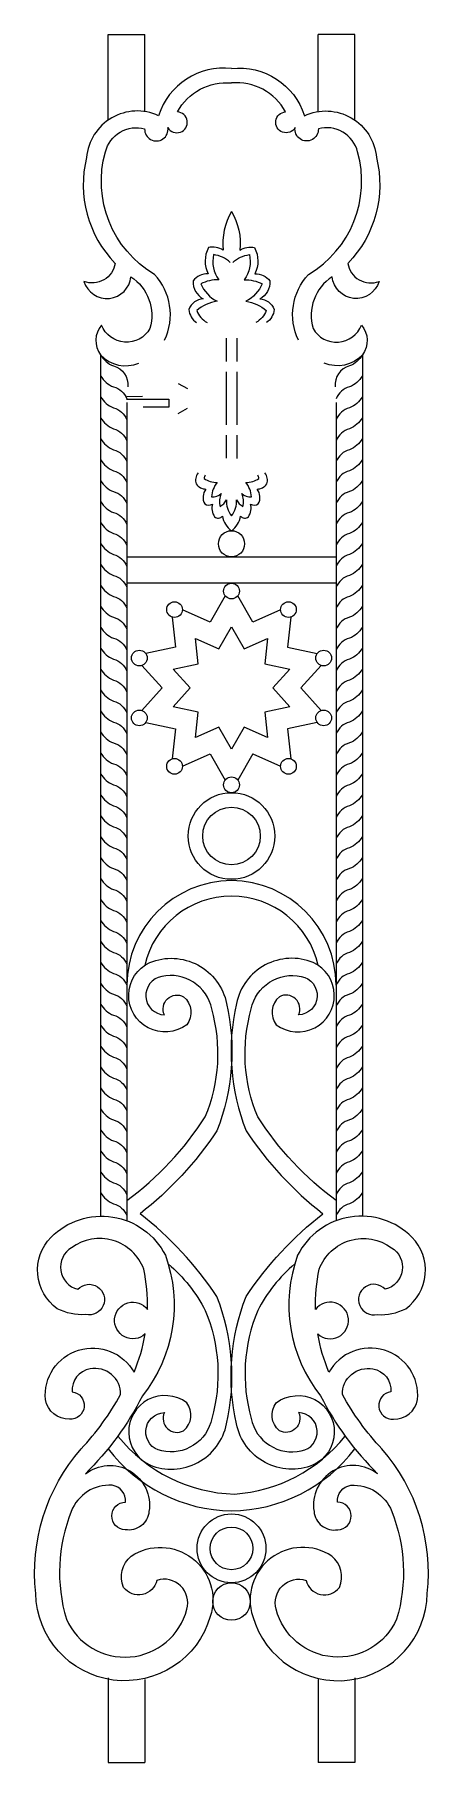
# Model space of a CAD drawing. Header units: metres. Extents: x 595 to 745, y 914 to 1574.
import ezdxf

# ---------------------------------------------------------------- set-up
doc = ezdxf.new("R2010")
doc.units = ezdxf.units.M
doc.layers.add('3', color=3, linetype='Continuous')
doc.layers.add('4', color=4, linetype='Continuous')

msp = doc.modelspace()

# ---------------------------------------------------------------- linework, layer by layer
at = {"layer": '3'}
for p, q in [((667.71, 1458.26), (667.71, 1449.41)), ((667.71, 1458.25), (667.71, 1449.41)), ((671.71, 1458.26), (671.71, 1449.41)), ((671.71, 1458.25), (671.71, 1449.41)), ((667.71, 1445.41), (667.71, 1425.24)), ((671.71, 1445.41), (671.71, 1425.24)), ((649.39, 1441.05), (652.92, 1439.09)), ((649.39, 1429.59), (652.92, 1431.56)), ((671.71, 1421.23), (671.71, 1412.39))]:
    msp.add_line(p, q, dxfattribs=at)
for points in [[(669.71, 1506.7, 0.16), (666.51, 1491.89, 0.22), (660.9, 1492.89, 0.24), (660.75, 1482.9, 0.25), (655.06, 1480.17, 0.3), (658.93, 1473.34, 0.31), (653.46, 1469.25, 0.24), (656.39, 1464.29, 0.24)], [(669.71, 1506.7, -0.16), (672.92, 1491.89, -0.22), (678.52, 1492.89, -0.24), (678.67, 1482.9, -0.25), (684.37, 1480.17, -0.3), (680.49, 1473.34, -0.31), (685.96, 1469.25, -0.24), (683.03, 1464.29, -0.24)], [(669.2, 1487.28), (669.2, 1487.28), (669.2, 1487.28, 0.15), (662.89, 1490.22, 0.22), (664.81, 1480.63), (664.81, 1480.63, 0.12), (657.96, 1479.08, 0.17), (664.19, 1472.4), (664.19, 1472.4, 0.15), (656.42, 1468.86, 0.18), (660.38, 1464.29, 0.18)], [(670.22, 1487.28), (670.22, 1487.28), (670.22, 1487.28, -0.15), (676.53, 1490.22, -0.22), (674.61, 1480.63), (674.61, 1480.63, -0.12), (681.47, 1479.08, -0.17), (675.23, 1472.4), (675.23, 1472.4, -0.15), (683, 1468.86, -0.18), (679.05, 1464.29, -0.18)], [(656.95, 1406.82, 0.25), (656.23, 1402.68, 0.26), (659.92, 1400.7, 0.3), (659.47, 1395.02, 0.29), (662.48, 1394.97, 0.25), (663.26, 1390.13, 0.45), (666.23, 1390.36, 0.18), (669.71, 1384.71, 0.18), (673.19, 1390.36, 0.45), (676.16, 1390.13, 0.25), (676.94, 1394.97, 0.29), (679.95, 1395.02, 0.3), (679.5, 1400.7, 0.26), (683.19, 1402.68, 0.25), (682.47, 1406.82)], [(659.68, 1406, 0.09), (659.21, 1404.76, 0.16), (664.26, 1403.23, 0.16), (662.1, 1397.74, 0.25), (665.79, 1399, 0.15), (665.34, 1393.95, 0.13), (667.77, 1396.57, 0.18), (669.71, 1390.47, 0.18), (671.65, 1396.57, 0.13), (674.08, 1393.95, 0.15), (673.63, 1399, 0.25), (677.33, 1397.74, 0.16), (675.16, 1403.23, 0.16), (680.21, 1404.76, 0.09), (679.74, 1406)]]:
    msp.add_lwpolyline(points, format="xyb", dxfattribs=at)
msp.add_lwpolyline([(667.71, 1421.23), (667.71, 1412.46)], dxfattribs=at)
at = {"layer": '4'}
for p, q in [((622.57, 1574.29), (636.57, 1574.29)), ((622.57, 1541.62), (622.57, 1574.29)), ((636.57, 1544.91), (636.57, 1574.29)), ((716.86, 1574.29), (702.86, 1574.29)), ((702.86, 1544.91), (702.86, 1574.29)), ((716.86, 1541.62), (716.86, 1574.29)), ((619.71, 1451.94), (619.71, 1122.85)), ((719.71, 1451.94), (719.71, 1122.85)), ((629.71, 1433.8), (629.71, 1121.11)), ((709.71, 1433.8), (709.71, 1121.11)), ((709.71, 1374.71), (629.71, 1374.71)), ((709.71, 1364.71), (629.71, 1364.71)), ((622.57, 946.61), (622.57, 914.29)), ((636.57, 946.03), (636.57, 914.29)), ((702.86, 946.03), (702.86, 914.29)), ((716.86, 946.61), (716.86, 914.29)), ((622.57, 914.29), (636.57, 914.29)), ((716.86, 914.29), (702.86, 914.29))]:
    msp.add_line(p, q, dxfattribs=at)
for points in [[(669.71, 1561.28, 0.36), (641.89, 1543.3, 0.52), (614.38, 1527.33, 0.26), (625.31, 1486.9, -0.47), (613.37, 1479.96, 0.82), (631.29, 1481.8, -0.33), (638.55, 1461.96, -0.63), (620.08, 1463.28, 0.35), (619.71, 1451.94, 0.32), (634.3, 1448.82)], [(669.71, 1561.28, -0.36), (697.54, 1543.3, -0.52), (725.05, 1527.33, -0.26), (714.11, 1486.9, 0.47), (726.06, 1479.96, -0.82), (708.14, 1481.8, 0.33), (700.87, 1461.96, 0.63), (719.34, 1463.28, -0.35), (719.71, 1451.94, -0.32), (705.13, 1448.82)], [(644.15, 1457.6, 0.31), (640.26, 1482.69, -0.34), (621.57, 1529.5, -0.42), (636.55, 1538.3, 1.1), (645.42, 1538.73, 1.67), (649.07, 1544.74, -0.3), (669.71, 1555.81, -0.3)], [(695.27, 1457.6, -0.31), (699.16, 1482.69, 0.34), (717.86, 1529.5, 0.42), (702.87, 1538.3, -1.1), (694, 1538.73, -1.67), (690.35, 1544.74, 0.3), (669.71, 1555.81, 0.3)], [(619.71, 1451.94, 0.16), (624.64, 1447.69, -0.37), (630.14, 1439.78, -0.24)], [(719.71, 1451.94, -0.32), (705.13, 1448.82, -0.32)], [(719.71, 1451.94, -0.16), (714.78, 1447.69, 0.37), (709.28, 1439.78, 0.24)], [(619.71, 1443.94, 0.16), (624.64, 1439.69, -0.25), (629.71, 1435.16, -0.24)], [(719.71, 1443.94, -0.16), (714.78, 1439.69, 0.25), (709.71, 1435.16, 0.24)], [(619.71, 1435.94, 0.16), (624.64, 1431.69, -0.25), (629.71, 1427.16, -0.24)], [(719.71, 1435.94, -0.16), (714.78, 1431.69, 0.25), (709.71, 1427.16, 0.24)], [(619.71, 1427.94, 0.16), (624.64, 1423.69, -0.25), (629.71, 1419.16, -0.24)], [(719.71, 1427.94, -0.16), (714.78, 1423.69, 0.25), (709.71, 1419.16, 0.24)], [(619.71, 1419.94, 0.16), (624.64, 1415.69, -0.25), (629.71, 1411.16, -0.24)], [(719.71, 1419.94, -0.16), (714.78, 1415.69, 0.25), (709.71, 1411.16, 0.24)], [(619.71, 1411.94, 0.16), (624.64, 1407.69, -0.25), (629.71, 1403.16, -0.24)], [(719.71, 1411.94, -0.16), (714.78, 1407.69, 0.25), (709.71, 1403.16, 0.24)], [(619.71, 1403.94, 0.16), (624.64, 1399.69, -0.25), (629.71, 1395.16, -0.24)], [(719.71, 1403.94, -0.16), (714.78, 1399.69, 0.25), (709.71, 1395.16, 0.24)], [(619.71, 1395.94, 0.16), (624.64, 1391.69, -0.25), (629.71, 1387.16, -0.24)], [(719.71, 1395.94, -0.16), (714.78, 1391.69, 0.25), (709.71, 1387.16, 0.24)], [(619.71, 1387.94, 0.16), (624.64, 1383.69, -0.25), (629.71, 1379.16, -0.24)], [(719.71, 1387.94, -0.16), (714.78, 1383.69, 0.25), (709.71, 1379.16, 0.24)], [(619.71, 1379.94, 0.16), (624.64, 1375.69, -0.25), (629.71, 1371.16, -0.24)], [(719.71, 1379.94, -0.16), (714.78, 1375.69, 0.25), (709.71, 1371.16, 0.24)], [(619.71, 1371.94, 0.16), (624.64, 1367.69, -0.25), (629.71, 1363.16, -0.24)], [(719.71, 1371.94, -0.16), (714.78, 1367.69, 0.25), (709.71, 1363.16, 0.24)], [(619.71, 1363.94, 0.16), (624.64, 1359.69, -0.25), (629.71, 1355.16, -0.24)], [(719.71, 1363.94, -0.16), (714.78, 1359.69, 0.25), (709.71, 1355.16, 0.24)], [(619.71, 1355.94, 0.16), (624.64, 1351.69, -0.25), (629.71, 1347.16, -0.24)], [(719.71, 1355.94, -0.16), (714.78, 1351.69, 0.25), (709.71, 1347.16, 0.24)], [(619.71, 1347.94, 0.16), (624.64, 1343.69, -0.25), (629.71, 1339.16, -0.24)], [(719.71, 1347.94, -0.16), (714.78, 1343.69, 0.25), (709.71, 1339.16, 0.24)], [(619.71, 1339.94, 0.16), (624.64, 1335.69, -0.25), (629.71, 1331.16, -0.24)], [(719.71, 1339.94, -0.16), (714.78, 1335.69, 0.25), (709.71, 1331.16, 0.24)], [(619.71, 1331.94, 0.16), (624.64, 1327.69, -0.25), (629.71, 1323.16, -0.24)], [(719.71, 1331.94, -0.16), (714.78, 1327.69, 0.25), (709.71, 1323.16, 0.24)], [(619.71, 1323.94, 0.16), (624.64, 1319.69, -0.25), (629.71, 1315.16, -0.24)], [(719.71, 1323.94, -0.16), (714.78, 1319.69, 0.25), (709.71, 1315.16, 0.24)], [(619.71, 1315.94, 0.16), (624.64, 1311.69, -0.25), (629.71, 1307.16, -0.24)], [(719.71, 1315.94, -0.16), (714.78, 1311.69, 0.25), (709.71, 1307.16, 0.24)], [(619.71, 1307.94, 0.16), (624.64, 1303.69, -0.25), (629.71, 1299.16, -0.24)], [(719.71, 1307.94, -0.16), (714.78, 1303.69, 0.25), (709.71, 1299.16, 0.24)], [(619.71, 1299.94, 0.16), (624.64, 1295.69, -0.25), (629.71, 1291.16, -0.24)], [(719.71, 1299.94, -0.16), (714.78, 1295.69, 0.25), (709.71, 1291.16, 0.24)], [(619.71, 1291.94, 0.16), (624.64, 1287.69, -0.25), (629.71, 1283.16, -0.24)], [(719.71, 1291.94, -0.16), (714.78, 1287.69, 0.25), (709.71, 1283.16, 0.24)], [(619.71, 1283.94, 0.16), (624.64, 1279.69, -0.25), (629.71, 1275.16, -0.24)], [(719.71, 1283.94, -0.16), (714.78, 1279.69, 0.25), (709.71, 1275.16, 0.24)], [(619.71, 1275.94, 0.16), (624.64, 1271.69, -0.25), (629.71, 1267.16, -0.24)], [(719.71, 1275.94, -0.16), (714.78, 1271.69, 0.25), (709.71, 1267.16, 0.24)], [(619.71, 1267.94, 0.16), (624.64, 1263.69, -0.25), (629.71, 1259.16, -0.24)], [(719.71, 1267.94, -0.16), (714.78, 1263.69, 0.25), (709.71, 1259.16, 0.24)], [(619.71, 1259.94, 0.16), (624.64, 1255.69, -0.25), (629.71, 1251.16, -0.24)], [(719.71, 1259.94, -0.16), (714.78, 1255.69, 0.25), (709.71, 1251.16, 0.24)], [(619.71, 1251.94, 0.16), (624.64, 1247.69, -0.25), (629.71, 1243.16, -0.24)], [(709.71, 1211.16, 0.41), (669.71, 1251.16, 0.41), (629.71, 1211.16)], [(719.71, 1251.94, -0.16), (714.78, 1247.69, 0.25), (709.71, 1243.16, 0.24)], [(619.71, 1243.94, 0.16), (624.64, 1239.69, -0.25), (629.71, 1235.16, -0.24)], [(702.85, 1218.75, 0.35), (669.71, 1245.16, 0.35), (636.57, 1218.75)], [(719.71, 1243.94, -0.16), (714.78, 1239.69, 0.25), (709.71, 1235.16, 0.24)], [(619.71, 1235.94, 0.16), (624.64, 1231.69, -0.25), (629.71, 1227.16, -0.24)], [(719.71, 1235.94, -0.16), (714.78, 1231.69, 0.25), (709.71, 1227.16, 0.24)], [(619.71, 1227.94, 0.16), (624.64, 1223.69, -0.25), (629.71, 1219.16, -0.24)], [(719.71, 1227.94, -0.16), (714.78, 1223.69, 0.25), (709.71, 1219.16, 0.24)], [(629.71, 1128.89, 0.09), (659.71, 1160.88, 0.17), (662.17, 1202.11, 0.42), (643.1, 1214.5, 0.9), (644.09, 1199.84, -0.72), (651.43, 1206.77, -0.41), (652.62, 1196.07, -1.11), (638.54, 1219.85, -0.47), (667.84, 1204.17, -0.15), (664.12, 1155.5, -0.08), (634.78, 1123.88)], [(709.71, 1128.89, -0.09), (679.71, 1160.88, -0.17), (677.26, 1202.11, -0.42), (696.32, 1214.5, -0.9), (695.33, 1199.84, 0.72), (688, 1206.77, 0.41), (686.81, 1196.07, 1.11), (700.88, 1219.85, 0.47), (671.59, 1204.17, 0.15), (675.3, 1155.5, 0.08), (704.64, 1123.88)], [(619.71, 1219.94, 0.16), (624.64, 1215.69, -0.25), (629.71, 1211.16, -0.24)], [(719.71, 1219.94, -0.16), (714.78, 1215.69, 0.25), (709.71, 1211.16, 0.24)], [(619.71, 1211.94, 0.16), (624.64, 1207.69, -0.25), (629.71, 1203.16, -0.24)], [(719.71, 1211.94, -0.16), (714.78, 1207.69, 0.25), (709.71, 1203.16, 0.24)], [(619.71, 1203.94, 0.16), (624.64, 1199.69, -0.25), (629.71, 1195.16, -0.24)], [(719.71, 1203.94, -0.16), (714.78, 1199.69, 0.25), (709.71, 1195.16, 0.24)], [(619.71, 1195.94, 0.16), (624.64, 1191.69, -0.25), (629.71, 1187.16, -0.24)], [(719.71, 1195.94, -0.16), (714.78, 1191.69, 0.25), (709.71, 1187.16, 0.24)], [(619.71, 1187.94, 0.16), (624.64, 1183.69, -0.25), (629.71, 1179.16, -0.24)], [(719.71, 1187.94, -0.16), (714.78, 1183.69, 0.25), (709.71, 1179.16, 0.24)], [(619.71, 1179.94, 0.16), (624.64, 1175.69, -0.25), (629.71, 1171.16, -0.24)], [(719.71, 1179.94, -0.16), (714.78, 1175.69, 0.25), (709.71, 1171.16, 0.24)], [(619.71, 1171.94, 0.16), (624.64, 1167.69, -0.25), (629.71, 1163.16, -0.24)], [(719.71, 1171.94, -0.16), (714.78, 1167.69, 0.25), (709.71, 1163.16, 0.24)], [(619.71, 1163.94, 0.16), (624.64, 1159.69, -0.25), (629.71, 1155.16, -0.24)], [(719.71, 1163.94, -0.16), (714.78, 1159.69, 0.25), (709.71, 1155.16, 0.24)], [(619.71, 1155.94, 0.16), (624.64, 1151.69, -0.25), (629.71, 1147.16, -0.24)], [(719.71, 1155.94, -0.16), (714.78, 1151.69, 0.25), (709.71, 1147.16, 0.24)], [(619.71, 1147.94, 0.16), (624.64, 1143.69, -0.25), (629.71, 1139.16, -0.24)], [(719.71, 1147.94, -0.16), (714.78, 1143.69, 0.25), (709.71, 1139.16, 0.24)], [(619.71, 1139.94, 0.16), (624.64, 1135.69, -0.25), (629.71, 1131.16, -0.24)], [(719.71, 1139.94, -0.16), (714.78, 1135.69, 0.25), (709.71, 1131.16, 0.24)], [(619.71, 1131.94, 0.16), (624.64, 1127.69, -0.25), (629.71, 1123.16, -0.24)], [(719.71, 1131.94, -0.16), (714.78, 1127.69, 0.25), (709.71, 1123.16, 0.24)], [(645.54, 1104.68, -0.1), (659.71, 1086.88, -0.17), (662.17, 1045.65, -0.42), (643.1, 1033.27, -0.9), (644.09, 1047.93, 0.72), (651.43, 1040.99, 0.41), (652.62, 1051.69, 1.11), (638.54, 1027.92, 0.47), (667.84, 1043.59, 0.15), (664.12, 1092.26, 0.08), (634.78, 1123.88)], [(693.88, 1104.68, 0.1), (679.71, 1086.88, 0.17), (677.26, 1045.65, 0.42), (696.32, 1033.27, 0.9), (695.33, 1047.93, -0.72), (688, 1040.99, -0.41), (686.81, 1051.69, -1.11), (700.88, 1027.92, -0.47), (671.59, 1043.59, -0.15), (675.3, 1092.26, -0.08), (704.64, 1123.88)], [(626.33, 1038.92, 0.22), (670.88, 1016.8, 0.21), (713.1, 1038.92)], [(622.6, 1034.06, 0.23), (669.71, 1010.36, 0.23), (716.83, 1034.06)]]:
    msp.add_lwpolyline(points, format="xyb", dxfattribs=at)
for points in [[(629.66, 1434.96), (645.76, 1434.96), (645.76, 1431.96), (636.03, 1431.96)], [(629.67, 1436.01), (635.69, 1436.19)], [(667.32, 1359.9), (661.53, 1349.9), (650.96, 1354.58)], [(688.46, 1354.58), (677.9, 1349.9), (672.11, 1359.9)], [(647.09, 1351.77), (648.28, 1340.27), (636.98, 1337.86)], [(692.33, 1351.77), (691.14, 1340.27), (702.44, 1337.86)], [(635.5, 1333.3), (643.22, 1324.71), (635.5, 1316.11)], [(703.92, 1333.3), (696.2, 1324.71), (703.92, 1316.11)], [(636.98, 1311.55), (648.28, 1309.14), (647.09, 1297.64)], [(702.44, 1311.55), (691.14, 1309.14), (692.33, 1297.64)], [(650.96, 1294.83), (661.53, 1299.51), (667.32, 1289.51)], [(677.9, 1299.51), (672.11, 1289.51)], [(677.9, 1299.51), (688.46, 1294.83)]]:
    msp.add_lwpolyline(points, dxfattribs=at)
msp.add_lwpolyline([(683.44, 1305.8), (674.57, 1309.74), (669.71, 1301.34), (664.85, 1309.74), (655.98, 1305.8), (656.98, 1315.46), (647.49, 1317.49), (653.98, 1324.71), (647.49, 1331.92), (656.98, 1333.95), (655.98, 1343.61), (664.85, 1339.67), (669.71, 1348.07), (674.57, 1339.67), (683.44, 1343.61), (682.44, 1333.95), (691.93, 1331.92), (685.45, 1324.71), (691.93, 1317.49), (682.44, 1315.46)], close=True, dxfattribs=at)
for points in [[(637.65, 1087.3, 0.06), (636.2, 1102.71, 0.5), (608.64, 1110.91, 0.67), (611.04, 1095.01, -1.75), (614.01, 1085.38, -0.14), (603.19, 1087.6, -0.46), (600.79, 1114.91, -0.51), (644.45, 1108.07, -0.26), (635.71, 1054.35, -0.08), (613.91, 1024.53, -0.68), (638.2, 1010.2, -0.44), (629.13, 1003.18, -0.99), (629.27, 1013.71, 0.4), (624.15, 1020.14, 0.33), (608.54, 1010.19, 0.17), (606.66, 969.04, 0.71), (652.66, 972.79, 0.6), (641.21, 983.84, -0.64), (628.53, 981.17, -0.34), (631.45, 993.14, -0.71), (661.61, 970.06, -0.86), (594.94, 978.83, -0.21), (612.3, 1034.03, 0.06), (627.37, 1054.79, 0.48), (615.71, 1064.61, 0.39), (608.85, 1055.86, -0.98), (607.86, 1045.43, -0.38), (598.66, 1052.88, -0.81), (632.48, 1063.31, 0.06), (636.75, 1077.95, -2.59)], [(701.78, 1087.3, -0.06), (703.22, 1102.71, -0.5), (730.78, 1110.91, -0.67), (728.39, 1095.01, 1.75), (725.41, 1085.38, 0.14), (736.23, 1087.6, 0.46), (738.63, 1114.91, 0.51), (694.97, 1108.07, 0.26), (703.71, 1054.35, 0.08), (725.51, 1024.53, 0.68), (701.22, 1010.2, 0.44), (710.29, 1003.18, 0.99), (710.15, 1013.71, -0.4), (715.27, 1020.14, -0.33), (730.88, 1010.19, -0.17), (732.76, 969.04, -0.71), (686.77, 972.79, -0.6), (698.21, 983.84, 0.64), (710.9, 981.17, 0.34), (707.97, 993.14, 0.71), (677.82, 970.06, 0.86), (744.48, 978.83, 0.21), (727.12, 1034.03, -0.06), (712.05, 1054.79, -0.48), (723.71, 1064.61, -0.39), (730.57, 1055.86, 0.98), (731.56, 1045.43, 0.38), (740.76, 1052.88, 0.81), (706.94, 1063.31, -0.06), (702.68, 1077.95, 2.59)]]:
    msp.add_lwpolyline(points, format="xyb", close=True, dxfattribs=at)
for centre, radius in [((669.71, 1379.78), 5), ((669.71, 1361.71), 3), ((647.96, 1354.64), 3), ((691.46, 1354.64), 3), ((634.52, 1336.14), 3), ((704.9, 1336.14), 3), ((634.52, 1313.27), 3), ((704.9, 1313.27), 3), ((647.96, 1294.77), 3), ((691.46, 1294.77), 3), ((669.71, 1287.71), 3), ((669.71, 1268.16), 16.54), ((669.71, 1268.16), 11), ((669.71, 996.06), 13.16), ((669.71, 996.06), 8.16), ((669.71, 975.75), 7.16)]:
    msp.add_circle(centre, radius, dxfattribs=at)

doc.saveas('drawing.dxf')
